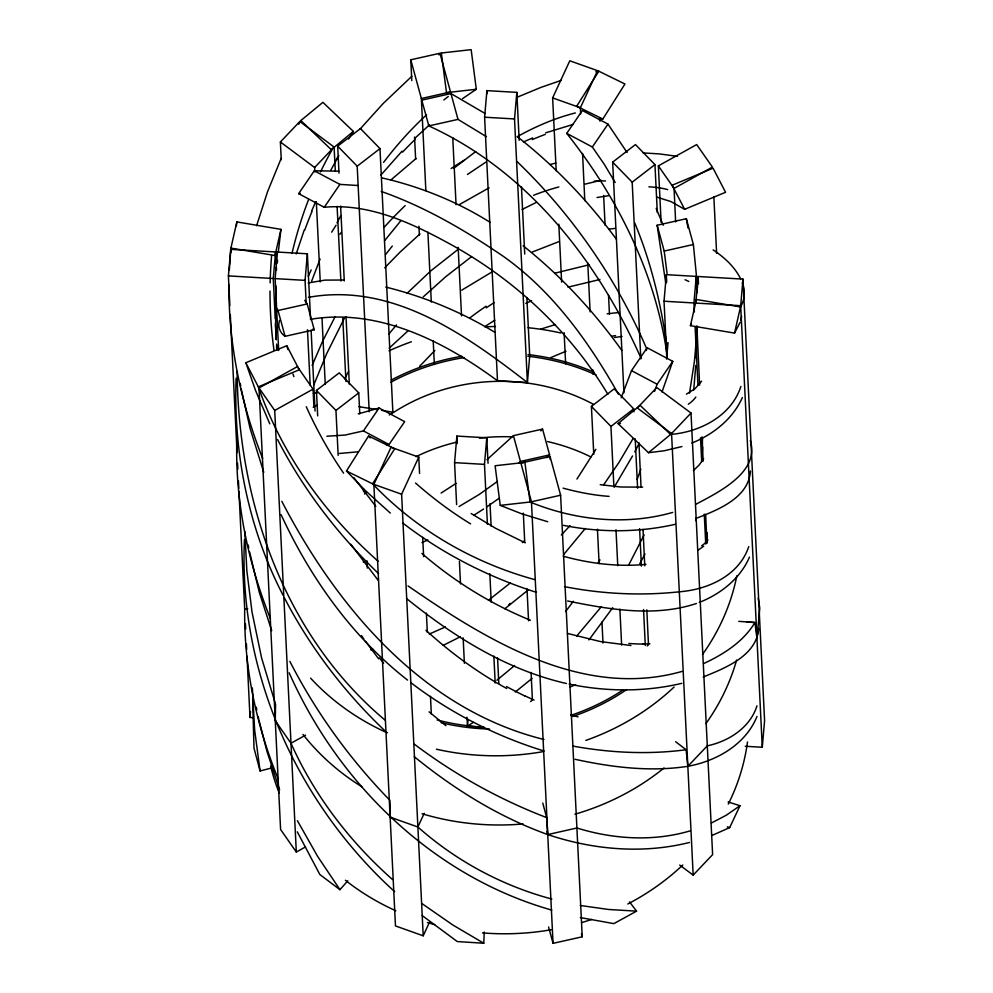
<?xml version="1.0" encoding="UTF-8"?>
<svg xmlns="http://www.w3.org/2000/svg" width="993" height="993" viewBox="0 0 993 993"><rect width="100%" height="100%" fill="white"/><g stroke="black" fill="none" stroke-linecap="round" stroke-linejoin="round"><path stroke-width="1.49" d="M696.801 334.144L696.801 326.635M238.941 491.324L244.688 608.697C243.844 667.172 256.268 725.473 278.388 779.48M252.656 698.787L253.985 748.101L260.079 770.99L272.256 767.8M702.523 438.397L701.828 459.325M696.738 340.413L696.167 357.964M244.477 539.559C238.159 672.124 296.969 802.989 394.631 891.652M236.123 378.321C233.305 453.118 248.598 528.959 283.228 595.539M236.806 440.979C235.204 501.75 247.915 562.46 270.444 618.751M275.905 285.823L275.644 323.445M422.211 915.583L457.289 941.563L483.765 943.238L484.249 932.017M750.447 470.992C748.784 498.201 717.231 510.092 696.006 518.445M702.659 446.987L701.666 461.745M229.321 270.17L230.91 248.089L236.855 221.923L280.969 229.371L278.288 252.21M697.434 326.573L694.467 361.167L689.502 393.141M758.789 628.408C756.418 656.025 725.3 667.979 703.156 677.015M695.77 365.486L693.71 390.038M668.041 342.597L666.576 359.094M229.867 305.621L228.415 275.905L230.724 249.342L275.595 251.949L276.215 264.113M275.247 318.629L273.274 278.512L275.595 251.949M278.661 350.517L275.148 278.623L277.457 252.048L307.371 253.786L310.598 319.684M277.308 262.959L277.543 260.278M253.103 717.666L250 717.48L250.521 711.584M306.167 302.828L305.062 280.361L307.371 253.786M456.619 504.581L454.571 462.639L456.879 436.076L486.793 437.814L488.047 463.272M526.861 297.552L529.716 355.966L527.407 382.541L497.493 380.791L484.609 117.211L486.918 90.636L516.832 92.374L519.178 140.298M487.414 524.292L484.485 464.376L486.793 437.814M308.463 297.354C391.739 282.211 465.096 334.231 527.407 382.541L514.523 118.949L516.832 92.374M467.976 720.322L467.467 726.231L483.914 727.186M666.812 358.138L664.032 301.227L666.34 274.664L696.254 276.402L697.061 292.873M694.38 311.951L693.946 302.964L696.254 276.402M762.276 747.257L764.585 720.695L743 279.107L698.129 276.501L695.808 303.076L740.679 305.683L762.276 747.257L745.259 746.277M740.679 305.683L743 279.107M236.297 226.28L236.855 221.923M695.683 520.68L696.143 517.713M279.132 321.955C277.854 327.405 280.411 333.3 285.078 336.317L314.247 329.763L307.197 303.945L304.752 300.32M741.622 316.271L740.778 320.243M280.969 229.371L275.024 255.536L230.91 248.089M740.195 322.191L734.547 333.102L690.433 325.654L696.378 299.489L740.493 306.936C744.961 299.725 745.209 290.515 742.243 282.695M734.547 333.102L740.493 306.936M279.306 321.149L279.529 320.354M256.604 225.696L267.452 191.984L281.18 158.383M296.187 253.947L304.28 229.904M646.257 350.529L647.151 347.749L672.757 361.353L662.021 391.925M647.151 347.749L631.511 370.625L621.233 397.721M672.757 361.353L657.118 384.241L654.524 391.441M756.976 705.824C750.125 727.633 728.75 741.312 707.301 745.842L687.839 766.311C650.291 772.095 611.911 767.353 575.059 759.285M640.857 469.192L637.121 479.47M740.877 386.488C731.27 416.067 699.953 432.067 670.585 434.438L648.491 452.696L618.043 423.601L640.125 405.355L670.585 434.438M311.616 281.205L320.106 259.036M748.759 546.597C739.127 575.456 708.381 589.42 679.932 591.741C641.503 595.949 602.453 594.075 564.533 586.652M313.689 385.147L326.722 353.582L344.757 317.499M276.402 302.555L275.942 307.458L278.028 310.511L285.078 336.317M312.15 365.461L322.452 341.58L335.187 316.544M311.566 211.236L315.65 201.703M757.014 716.412C745.669 744.539 716.561 761.072 687.839 766.311L686.113 749.74L675.6 741.697M749.467 557.098C740.306 578.584 720.595 594.062 699.246 602.428M742.379 397.56C732.834 418.947 713.222 434.487 691.836 443.064M711.919 835.498L729.694 827.591L739.984 805.733L728.117 801.972M429.559 922.063L423.204 935.803L395.462 925.935L373.864 484.361L391.031 447.26L418.773 457.128L419.567 473.462M556.192 170.697L552.629 97.897L569.796 60.796L597.538 70.664L580.371 107.765L580.657 113.86M423.204 935.803L401.606 494.229L418.773 457.128M551.847 899.05C502.408 885.855 456.135 861.005 417.879 827.008L424.234 813.267M644.122 534.879L628.879 564.694M647.287 645.971L648.628 643.191M639.107 443.437L634.75 451.815M645.003 553.995L639.715 563.85M336.987 222.817L340.847 215.605M330.768 170.287L338.799 155.616M632.529 455.961L614.133 487.29M632.951 438.757L618.987 462.415L603.558 484.969M598.084 563.168L599.971 559.866M298.719 124.237L300.817 120.575L322.911 102.329L353.359 131.424L348.593 139.032M595.862 449.345L576.958 479.06M703.665 458.692L699.246 464.898L693.387 470.608M701.617 381.188L695.05 388.66L686.411 394.159M390.299 513.046L365.3 490.53L346.458 471.017L368.564 436.001L394.693 448.799L372.598 483.827C416.415 529.902 473.338 562.808 534.569 579.564M598.804 71.198L576.71 106.214L602.838 119.023L624.945 84.008L598.804 71.198L595.837 71.719M607.89 394.295C570.404 331.873 515.739 280.522 452.2 245.234C413.311 223.76 369.892 202.994 324.252 207.276L298.645 193.672L314.284 170.784L338.762 171.168M324.252 207.276L339.891 184.388L357.84 185.505M326.883 436.237L345.167 435.046L363.426 430.912L379.065 408.024L404.672 421.628L389.033 444.516L386.575 445.286M666.675 352.167C654.784 271.623 616.963 196.763 566.73 133.385L582.37 110.508L607.977 124.113L627.092 152.537M615.163 182.451L604.253 164.267L592.337 147.001L607.977 124.113M612.731 607.691L588.948 639.902M690.433 325.654L691.562 324.078M573.383 601.249L565.551 611.614M336.428 159.19L338.253 156.72M601.386 606.711L576.598 636.19M385.532 254.618L392.322 246.028M585.311 528.45L563.85 554.355M384.576 240.728L400.998 220.533M339.854 234.298L341.418 232.337M388.859 333.971L396.53 324.91M380.828 175.14L402.041 151.172M359.826 129.338L383.149 103.52L411.847 76.287M297.292 831.824L319.833 874.51L339.966 889.691L347.786 880.791M419.629 366.293L434.847 350.504M569.994 525.744L561.355 534.954M384.701 267.849L399.918 252.247L420.014 233.876M281.255 159.799L280.386 141.974L299.836 121.494L334.095 147.038L335.336 171.392M314.868 171.963L314.644 167.507L334.095 147.038M671.566 433.519L691.016 413.051L656.758 387.518L637.307 407.986L671.566 433.519L693.164 875.106L679.708 865.064M693.164 875.106L712.614 854.625L691.016 413.051M407.105 293.295L430.825 270.841L458.096 249.392M540.8 430.85L542.563 429.088L549.613 454.893L546.833 457.661M389.119 348.208L407.999 330.868M542.563 429.088L513.406 435.642L487.017 459.635M522.38 542.625L524.031 541.048M414.702 138.437L429.497 124.82M518.582 463.234L520.444 461.447L549.613 454.893M423.303 296.833L445.733 276.724L471.514 256.666M381.809 177.859L390.845 180.018L416.166 158.446M530.597 701.567L532.558 699.817M528.375 589.805L504.841 608.771M514.597 665.533L496.897 680.23M510.39 582.903L488.544 600.231M532.111 678.393L515.342 691.984M353.359 131.424L331.277 149.67L300.817 120.575M313.192 407.13L317.263 405.144M453.789 168.326L475.697 151.569M739.984 805.733L726.342 815.191L711.398 823.011M703.752 546.2L697.781 550.383M338.998 173.117L337.682 146.157L360.459 128.606L379.984 148.615L392.868 412.207L389.281 414.975M369.21 411.797L357.195 166.179L379.984 148.615M317.686 415.881L316.444 390.423L339.221 372.859L358.746 392.88L359.776 413.845M623.939 392.781L612.656 162.144L635.446 144.581L654.958 164.602L657.304 212.527M338.154 455.365L335.957 410.432L358.746 392.88M640.82 358.883L632.181 182.166L654.958 164.602M593.764 454.322L591.418 406.398L614.208 388.846L633.72 408.855L633.869 411.859M613.873 486.322L610.943 426.419L633.72 408.855M497.431 481.419L479.47 494.303L459.076 506.517M438.869 54.801L441.339 53.014L471.154 49.65L476.305 89.271L462.564 98.63M499.293 498.151L486.744 506.939M467.442 174.458L486.074 161.996M456.135 483.355L441.103 493.062M486.222 307.842L494.216 302.555M473.289 722.383L467.467 726.231L467.02 717.244M483.579 509.049L474.071 515.131M485.589 326.052L494.799 320.23M461.658 290.217L492.516 271.635M459.213 204.67L489.127 187.826M305.559 846.892L296.311 852.031L280.597 829.515L258.999 387.94L297.341 366.616L313.056 389.144L313.925 406.969M661.115 222.333L658.359 165.881L696.689 144.568L712.403 167.085L674.061 188.397L675.625 221.886M296.311 852.031L274.713 410.457L313.056 389.144M244.849 531.603L246.835 570.714L252.036 612.135L261.581 657.862L275.558 704.26L275.272 720.732L290.986 743.248L305.534 735.155M629.525 901.905L636.55 911.152L613.835 923.627L580.309 917.582M460.169 636.836L443.263 645.338M522.107 209.449L536.108 202.535M445.373 626.943L429.261 634.068M525.818 303.411L531.528 300.78M703.528 663.609C723.487 654.412 743.372 641.801 754.941 622.524L738.755 621.345M427.822 539.969L421.988 542.588M696.378 504.022C717.666 492.602 760.216 472.32 750.298 440.569M516.794 97.388L541.098 87.334L561.268 80.359M523.398 141.974L532.608 137.94M550.854 357.554L565.973 351.237M532.124 252.098L558.786 241.684M245.842 362.755L286.778 345.713L299.253 369.793L258.329 386.836L245.842 362.755L255.449 390.249L269.786 423.837M684.636 209.312L725.56 192.27L713.073 168.189L672.149 185.232L684.636 209.312L670.92 201.579L656.932 197.135M545.641 132.851L573.259 124.386M696.465 603.471C654.834 617.336 609.417 609.516 567.624 600.988M540.713 329.117L555.484 324.525M554.739 273.212L589.085 264.783M311.268 319.187C378.941 308.128 444.591 341.679 497.493 380.791M567.984 287.163L599.946 279.48M379.065 408.024L358.262 413.87M681.918 446.565L663.982 450.81L648.491 452.696M690.185 830.856C653.295 841.791 613.389 839.284 576.896 828.001L547.739 834.567C498.958 817.065 454.335 789.311 414.28 756.691M682.092 671.405C582.692 699.668 486.098 639.902 408.049 585.944M672.683 512.413C625.764 525.756 574.873 520.369 530.063 502.011L500.261 505.375L495.097 465.754L524.9 462.39L530.063 502.011M550.11 164.54L555.782 163.038M584.877 184.164L601.237 180.267M308.178 282.955L324.972 280.113L344 280.014M689.465 842.461C642.781 854.179 593.069 849.834 547.739 834.567L546.92 831.588M313.465 393.501L317.35 392.62M681.906 683.308C645.003 692.084 606.177 691.811 569.113 684.09M411.797 80.607L410.779 59.803L439.949 53.25L450.512 91.964L421.355 98.518L425.86 190.631M485.18 113.55L450.959 93.578L421.789 100.132L428.839 125.937C527.494 170.846 597.786 260.849 640.944 358.051M428.839 125.937L457.996 119.383L486.409 136.674M278.028 310.511L307.197 303.945M665.769 283.353L657.155 225.262L686.324 218.708L693.375 244.514L697.582 287.411M667.073 273.497L664.205 251.068L693.375 244.514M550.048 456.507L520.891 463.061L531.454 501.775L553.051 943.35L582.221 936.796L560.623 495.222L550.048 456.507L550.196 459.474M531.454 501.775L560.623 495.222M675.364 524.292C638.698 532.633 600.281 532.732 563.465 525.334M367.41 561.144L363.215 561.964M597.054 197.52L608.647 195.671M370.674 649.856L373.38 649.41M614.319 337.521L622.065 336.428M357.604 451.852L339.37 453.478M686.113 749.74C648.392 754.742 609.913 752.868 572.551 746.016M608.746 229.147L615.039 228.415M607.145 313.788L618.974 312.497M298.645 193.672L300.271 193.461M598.853 119.52L602.838 119.023M476.305 89.271L446.502 92.634L441.339 53.014M645.984 564.372C618.229 567.04 590.09 563.627 563.267 556.229M618.043 423.601L620.488 423.415M642.682 487.129L620.637 487.004L600.231 484.658M636.55 911.152L608.548 909.476L580.297 905.479M643.104 152.934L659.079 153.878L677.3 156.311M484.609 117.211L514.523 118.949M228.415 275.905L273.274 278.512M275.148 278.623L305.062 280.361M664.032 301.227L693.946 302.964M454.571 462.639L484.485 464.376M244.688 608.697L247.778 608.87M746.674 621.928L754.941 622.524L756.964 638.474L759.782 608.101L758.193 598.22M630.94 645.5L600.393 641.565L567.45 633.435M358.92 406.683L377.191 409.588M392.868 412.207L381.548 410.32M566.407 683.507C506.802 669.965 453.528 636.525 406.559 598.543M385.718 287.064C424.073 296.547 461.013 311.79 494.799 332.258M578.063 716.872L570.975 714.997M390.845 180.018C425.898 189.005 459.685 203.168 490.319 222.469M547.726 521.735L521.337 513.666L500.261 505.375M543.978 739.487C422.782 709.536 336.962 607.418 281.813 501.328M727.298 826.859L729.694 827.591M551.76 910.097C433.407 876.534 338.464 783.986 289.162 672.795M544.114 751.031C496.215 736.297 450.822 713.21 410.99 682.774M536.443 592.349C488.407 577.07 442.766 553.883 402.823 523.063M381.238 191.438C424.892 206.755 465.307 230.413 503.389 256.405C552.915 291.458 588.923 341.94 618.428 394.184M552.629 97.897L580.371 107.765M373.864 484.361L401.606 494.229M417.879 827.008L390.15 817.152L389.852 800.246C349.896 759.26 315.985 712.353 289.869 661.4M547.739 834.567L546.671 817.611C499.479 799.489 454.844 774.714 414.478 744.278M530.374 620.228C490.902 604.067 454.136 581.377 421.913 553.449M525.247 542.823L495.817 528.425L471.154 513.542M346.458 471.017L372.598 483.827M566.73 133.385L592.337 147.001M314.284 170.784L339.891 184.388M631.511 370.625L657.118 384.241M363.426 430.912L389.033 444.516M483.765 943.238L452.82 924.992L422.099 903.692M506.765 688.509C477.534 672.546 450.512 652.686 425.935 630.245M713.135 249.901C724.232 257.274 734.547 266.633 740.567 278.71M314.247 329.763L313.043 328.919M280.386 141.974L314.644 167.507M445.907 725.709L429.1 711.832M407.589 680.118C352.167 636.885 310.387 577.976 281.031 514.573M517.701 136.972C555.112 166.315 588.29 200.983 616.417 239.288M523.137 245.792C560.772 275.744 593.864 311.318 621.817 350.43M378.196 561.306C324.872 514.076 281.851 454.347 258.329 386.836M392.533 879.562C349.809 841.766 314.309 795.418 290.986 743.248M384.899 719.999C283.551 634.788 237.898 500.633 237.153 371.394M517.043 161.561C572.005 214.401 616.566 278.723 646.691 348.766M386.848 732.611C345.552 693.834 310.598 648.23 284.445 597.96M378.581 573.619C337.992 534.768 303.349 489.537 277.568 439.564M612.656 162.144L632.181 182.166M337.682 146.157L357.195 166.179M591.418 406.398L610.943 426.419M316.444 390.423L335.957 410.432M368.564 436.001L370.265 437.863M378.221 580.384L350.802 544.276M375.813 506.405L353.856 477.621M378.668 658.831L365.474 641.255M339.966 889.691L317.636 856.4L297.416 820.715M658.359 165.881L674.061 188.397M258.999 387.94L274.713 410.457M361.502 635.582L363.86 639.008M656.162 208.356L663.25 225.237M634.626 222.705C650.899 261.643 660.755 302.977 666.737 344.67M262.673 458.505C240.902 403.419 228.489 344.335 228.949 284.991M279.604 789.783L267.005 751.564L259.099 720.695M271.71 630.667L259.285 592.337L249.541 551.835M263.766 472.32L250.099 428.442L241.175 388.784M286.778 345.713L288.007 349.561M657.155 225.262L664.205 251.068M450.959 93.578L457.996 119.383M410.779 59.803L421.355 98.518M513.406 435.642L520.444 461.447M581.401 933.817L582.221 936.796M548.583 926.965L553.051 943.35M542.774 803.114L546.671 817.611M258.205 716.648L258.788 719.354M256.256 707.177L256.79 709.883M248.238 545.033L248.759 547.751M686.324 218.708L687.975 227.993M240.232 383.447L240.703 386.116M260.079 770.99L254.63 729.905L252.359 687.963M276.65 344.05L277.097 349.809M337.099 206.42L340.884 281.019M342.734 317.561L345.961 381.523M276.377 267.154L276.526 270.195M713.855 196.8L716.623 253.252M698.129 276.501L698.489 283.936M695.112 326.933L697.967 385.334M700.537 437.752L701.703 461.72M704.273 514.138L705.738 544.09M666.34 274.664L666.7 282.149M635.197 438.807L637.605 488.233M639.591 528.673L641.416 566.109M643.538 609.541L645.301 645.487M599.859 118.204L600.008 121.171M603.632 195.46L605.085 225.175M608.51 294.995L609.454 314.309M615.995 529.753L617.758 565.7M619.88 609.131L621.63 645.078M597.426 529.207L599.114 563.652M601.969 622.065L602.999 643.03M558.811 224.182L561.641 282.124M564.111 332.63L565.638 363.835M521.449 186.734L524.738 254.121M523.323 513.12L524.726 541.942M527.01 588.961L528.561 620.824M531.069 672.398L532.397 699.705M486.918 90.636L487.066 93.64M510.365 604.253L510.315 603.396A12.003 10.65 -2.8 0 1 508.838 604.663M490.021 503.699L491.125 526.166M497.567 657.962L498.809 683.42M489.834 573.706L491.225 602.168M493.869 656.075L495.184 683.035M452.758 137.667L456.06 204.707M458.158 247.369L461.534 315.935M456.879 436.076L457.252 443.561M459.411 561.492L460.504 583.946M463.148 637.866L464.389 663.324M427.896 232.225L431.31 302.058M433.196 340.686L434.363 364.456M414.565 137.059L415.645 159.339M418.922 226.205L419.356 235.118M422.695 537.35L423.639 556.663M426.394 613.115L427.338 632.429M430.466 696.316L431.334 714.141M363.438 488.73L363.575 491.721M367.025 562.112L367.311 568.095M340.611 206.072L344.273 280.945M346.023 316.891L349.325 384.291M316.32 201.678L320.243 281.9M321.98 317.561L325.257 384.415M311.107 330.173L315.066 411.04M307.482 329.788L310.188 385.197M275.533 324.574L276.265 339.432M276.55 345.365L276.762 349.834M230.724 249.342L230.86 252.309M230.302 314.533L237.054 452.696M237.563 463.098L237.861 469.044M238.432 480.935L238.804 488.357M245.42 623.654L245.681 629.09M246.413 644.047L246.686 649.496M247.009 656.286L250 717.48M638.958 442.903L641.031 486.918M643.042 529.418L644.755 565.849M646.828 609.863L648.479 644.78M582.556 153.456L584.803 200.685M587.782 263.133L590.103 311.889M592.858 369.768L593.082 374.336M696.875 325.878L699.631 385.147M702.026 436.821L703.156 461.137M705.626 514.324L706.966 543.208M707.264 532.819L707.326 542.501M747.493 741.982A241.957 214.625 -2.8 0 1 728.279 804.119M682.799 865.002A241.957 214.625 -2.8 0 1 627.75 904.002M591.667 919.406A241.957 214.625 -2.8 0 1 581.65 922.596M551.214 929.746A241.957 214.625 -2.8 0 1 482.486 932.886M434.711 924.632A241.957 214.625 -2.8 0 1 427.387 922.547M395.797 910.755A241.957 214.625 -2.8 0 1 345.39 880.27M279.244 793.047A241.957 214.625 -2.8 0 1 270.642 766.025M736.607 660.084A241.957 214.625 -2.8 0 1 705.911 723.636M664.044 767.986A241.957 214.625 -2.8 0 1 574.885 814.235M523.075 823.942A241.957 214.625 -2.8 0 1 422.062 813.751M361.837 786.741A241.957 214.625 -2.8 0 1 303.002 734.448M273.981 350.181A503.277 450.462 -24.8 0 1 270.022 291.036M270.133 282.881A503.277 450.462 -24.8 0 1 271.623 255.549M276.228 339.743A605.209 548.732 -12.8 0 1 275.471 323.457M534.06 700.04A523.41 257.212 62.9 0 1 524.515 695.646M524.589 695.845A525.136 264.523 64.5 0 1 506.554 686.535M292.004 253.352A503.277 438.645 38.5 0 1 308.674 199.345M320.528 171.95A503.277 438.645 38.5 0 1 331.898 150.042M304.727 230.128A605.209 518.805 48.7 0 1 311.976 211.459M383.608 663.138A525.136 381.027 -85.1 0 1 379.351 657.825M383.583 162.38A503.277 362.11 80.9 0 1 426.58 114.778M443.834 99.983A503.277 362.11 80.9 0 1 448.29 96.495M308.215 276.339A521.871 429.063 58.6 0 1 311.181 269.959M331.699 232.163A521.871 429.063 58.6 0 1 336.068 225.225M402.537 152.14A605.184 416.29 87.6 0 1 415.136 139.38M517.105 136.773A503.277 250.075 -68.9 0 1 575.369 112.954M384.303 227.136A522.244 329.912 -85.9 0 1 405.181 205.601M451.132 168.525A522.244 329.912 -85.9 0 1 464.538 160.059M532.248 139.591A605.209 280.349 -63.3 0 1 545.256 134.39M648.913 186.833A503.277 145.338 -41.1 0 1 667.668 189.601M533.576 195.273A522.244 211.224 -57.4 0 1 558.848 186.957M594.248 181.098A522.244 211.224 -57.4 0 1 605.519 180.962M344.559 378.817A523.41 409.575 68.3 0 1 348.58 371.481M470.086 317.723A525.136 295.293 -77.3 0 1 486.061 306.229M685.058 279.741A503.277 87.905 -12.6 0 1 688.807 281.491M612.011 336.193A525.136 178.79 -49.3 0 1 615.561 335.622M695.82 397.076A503.277 99.71 16.5 0 1 688.298 404.225M609.119 496.363A503.277 176.257 44.7 0 1 563.13 488.146M707.897 539.969A523.41 89.817 6.5 0 1 706.532 541.483M706.718 541.47A525.136 91.406 8.1 0 1 701.617 545.827M470.595 523.857A503.277 288.28 72.7 0 1 415.546 483.032M343.59 473.164A503.277 393.017 -74.7 0 1 306.266 406.733M293.903 376.608A503.277 393.017 -74.7 0 1 292.96 374.026M649.856 643.812A523.41 148.59 35.1 0 1 642.558 643.911M642.819 644.06A525.136 153.903 36.6 0 1 628.867 643.464M736.831 575.816A241.957 214.625 -2.8 0 1 702.535 654.424M674.098 687.007A241.957 214.625 -2.8 0 1 585.796 740.43M542.501 751.751A241.957 214.625 -2.8 0 1 436.399 749.206M387.084 732.76A241.957 214.625 -2.8 0 1 310.61 678.169M389.008 350.852A241.957 214.625 -2.8 0 1 411.387 341.766M484.981 326.896A241.957 214.625 -2.8 0 1 495.47 326.474M528.04 327.715A241.957 214.625 -2.8 0 1 560.797 332.99M626.695 689.552A211.956 188 -2.8 0 1 572.676 716.512M489.599 729.073A211.956 188 -2.8 0 1 441.103 722.693M391.23 380.096A211.956 188 -2.8 0 1 461.844 356.276M528.028 354.563A211.956 188 -2.8 0 1 594.248 372.301M623.07 689.924A210.069 186.336 -2.8 0 1 570.615 715.432M482.424 727.099A210.069 186.336 -2.8 0 1 437.156 719.962M390.845 382.231A210.069 186.336 -2.8 0 1 464.128 357.592M527.767 356.214A210.069 186.336 -2.8 0 1 596.073 374.982M575.679 684.661A180.068 159.724 -2.8 0 1 570.119 686.957M391.18 414.007A180.068 159.724 -2.8 0 1 593.342 404.263M364.493 494.042A180.068 159.724 -2.8 0 1 366.529 491.957M416.03 456.643A180.068 159.724 -2.8 0 1 456.631 442.158M479.42 438.112A180.068 159.724 -2.8 0 1 512.227 436.883M547.59 441.587A180.068 159.724 -2.8 0 1 590.885 456.954"/></g></svg>
